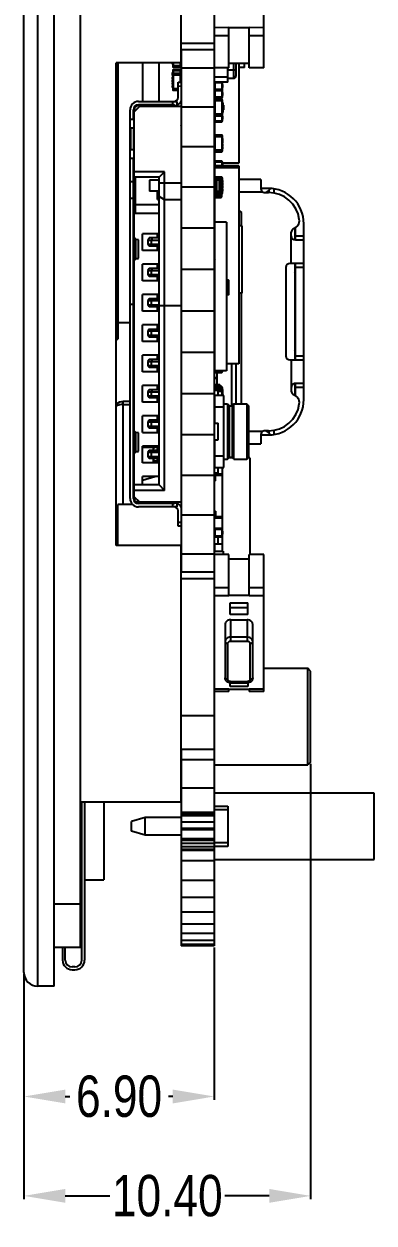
# Model space of a CAD drawing. Header units: millimetres. Extents: x -49 to 153, y -182 to -55.
# Drawn here: x 51.6 to 64.3, y -159.64 to -116.16 of the extents above; entities that cross this region are included whole.
import ezdxf

# ---------------------------------------------------------------- set-up
doc = ezdxf.new("R2010")
doc.units = ezdxf.units.MM
doc.header["$LTSCALE"] = 1.21
doc.header["$MEASUREMENT"] = 0
doc.header["$PDMODE"] = 3
doc.header["$PDSIZE"] = 0.3125
doc.layers.get('0').update_dxf_attribs({"linetype": 'CONTINUOUS'})
doc.layers.get('DEFPOINTS').update_dxf_attribs({"linetype": 'CONTINUOUS'})
doc.layers.add('Dim', color=3, linetype='CONTINUOUS', lineweight=25)
doc.styles.get("Standard").update_dxf_attribs({"font": 'txt', "width": 0.8})
doc.dimstyles.get("Standard").update_dxf_attribs({"dimtxt": 0.15625, "dimasz": 0.1875, "dimexe": 0.125, "dimexo": 0.0625, "dimgap": 0.09, "dimtad": 0, "dimtih": 1, "dimtoh": 1, "dimzin": 4, "dimdsep": 46, "dimtxsty": 'Standard', "dimblk": '_FILLED', "dimblk1": '_FILLED', "dimblk2": '_FILLED', "dimcen": 0.09, "dimazin": 1, "dimtp": 0.01, "dimtm": 0.01, "dimtfac": 1, "dimtofl": 0, "dimtmove": 0, "dimatfit": 3, "dimldrblk": '_FILLED', "dimfxl": 1, "dimtolj": 1, "dimtzin": 4, "dimarcsym": 0})

# ---------------------------------------------------------------- blocks, each defined once
blk = doc.blocks.new('_FILLED')
at = {"color": 0, "linetype": 'ByBlock'}
blk.add_solid([(0, 0), (-1, 0.167), (-1, -0.167)], dxfattribs=at)
blk = doc.blocks.new('*D67')
at = {"layer": 'DEFPOINTS', "color": 0}
for p in [(58.495, -149.586), (51.595, -150.554), (51.595, -155.051)]:
    blk.add_point(p, dxfattribs=at)
at = {"layer": 'Dim', "color": 0, "lineweight": -2}
for p, q in [((58.495, -149.649), (58.495, -155.176)), ((51.595, -150.617), (51.595, -155.176)), ((53.095, -155.051), (53.255, -155.051)), ((56.995, -155.051), (56.835, -155.051))]:
    blk.add_line(p, q, dxfattribs=at)
at = {"layer": 'Dim', "color": 0, "lineweight": -2, "xscale": 1.5, "yscale": 1.5, "zscale": 1.5, "rotation": 180}
blk.add_blockref('_FILLED', (51.595, -155.051), dxfattribs=at)
at = {"layer": 'Dim', "color": 0, "lineweight": -2, "xscale": 1.5, "yscale": 1.5, "zscale": 1.5}
blk.add_blockref('_FILLED', (58.495, -155.051), dxfattribs=at)
at = {"layer": 'Dim', "color": 0, "insert": (55.045, -155.051), "char_height": 1.5, "attachment_point": 5, "line_spacing_factor": 1.5}
blk.add_mtext('\\A1;6.90', dxfattribs=at)
blk = doc.blocks.new('*D68')
at = {"layer": 'DEFPOINTS', "color": 0}
for p in [(61.995, -142.924), (51.595, -150.554), (61.995, -158.654)]:
    blk.add_point(p, dxfattribs=at)
at = {"layer": 'Dim', "color": 0, "lineweight": -2}
for p, q in [((61.995, -142.987), (61.995, -158.779)), ((51.595, -150.617), (51.595, -158.779)), ((53.095, -158.654), (54.705, -158.654)), ((60.495, -158.654), (58.885, -158.654))]:
    blk.add_line(p, q, dxfattribs=at)
at = {"layer": 'Dim', "color": 0, "lineweight": -2, "xscale": 1.5, "yscale": 1.5, "zscale": 1.5, "rotation": 180}
blk.add_blockref('_FILLED', (51.595, -158.654), dxfattribs=at)
at = {"layer": 'Dim', "color": 0, "lineweight": -2, "xscale": 1.5, "yscale": 1.5, "zscale": 1.5}
blk.add_blockref('_FILLED', (61.995, -158.654), dxfattribs=at)
at = {"layer": 'Dim', "color": 0, "insert": (56.795, -158.654), "char_height": 1.5, "attachment_point": 5, "line_spacing_factor": 1.5}
blk.add_mtext('\\A1;10.40', dxfattribs=at)

msp = doc.modelspace()

# ---------------------------------------------------------------- linework, layer by layer
at = {"color": 7, "linetype": 'Continuous'}
for p, q in [((52.095, -151.054), (52.095, -102.094)), ((52.695, -151.054), (52.695, -102.094)), ((51.595, -150.554), (51.595, -102.594)), ((53.645, -149.654), (53.645, -103.304)), ((57.295, -117.574), (57.295, -103.778)), ((58.495, -103.562), (58.495, -149.586)), ((58.495, -116.872), (57.297, -116.872)), ((58.495, -117.107), (57.297, -117.107)), ((58.495, -117.769), (57.297, -117.769)), ((58.495, -119.179), (57.297, -119.179)), ((58.495, -120.62), (57.297, -120.62)), ((58.495, -122.086), (57.297, -122.086)), ((58.495, -123.572), (57.297, -123.572)), ((58.495, -125.071), (57.297, -125.071)), ((58.495, -126.576), (57.297, -126.576)), ((58.495, -128.081), (57.297, -128.081)), ((58.495, -129.579), (57.297, -129.579)), ((58.495, -131.065), (57.297, -131.065)), ((58.495, -132.532), (57.297, -132.532)), ((58.495, -133.973), (57.297, -133.973)), ((57.295, -144.374), (57.295, -135.074)), ((58.495, -135.382), (57.297, -135.382)), ((58.495, -136.044), (57.297, -136.044)), ((58.495, -136.279), (57.297, -136.279)), ((60.295, -139.524), (61.895, -139.524)), ((61.995, -139.624), (61.895, -139.524)), ((61.895, -143.024), (61.895, -139.524)), ((61.995, -142.924), (61.995, -139.624)), ((58.495, -141.253), (57.297, -141.253)), ((58.495, -142.464), (57.297, -142.464)), ((57.297, -142.464), (57.297, -149.586)), ((58.495, -142.847), (57.297, -142.847)), ((58.495, -143.024), (61.895, -143.024)), ((61.995, -142.924), (61.895, -143.024)), ((58.495, -143.877), (57.297, -143.877)), ((57.295, -144.374), (53.645, -144.374)), ((53.695, -150.104), (53.695, -144.374)), ((53.795, -144.374), (53.795, -150.104)), ((54.495, -144.374), (54.495, -147.197)), ((58.495, -144.751), (57.297, -144.751)), ((58.495, -144.525), (58.995, -144.525)), ((58.995, -144.661), (58.495, -144.661)), ((58.995, -144.525), (58.995, -145.985)), ((55.995, -144.935), (55.495, -145.085)), ((55.495, -145.425), (55.495, -145.085)), ((57.297, -144.935), (55.995, -144.935)), ((55.995, -145.575), (55.995, -144.935)), ((58.495, -144.796), (57.297, -144.796)), ((58.495, -144.82), (57.297, -144.82)), ((58.495, -144.875), (57.297, -144.875)), ((58.495, -145.11), (57.297, -145.11)), ((55.995, -145.575), (55.495, -145.425)), ((57.297, -145.575), (55.995, -145.575)), ((58.495, -145.329), (57.297, -145.329)), ((58.495, -145.388), (57.297, -145.388)), ((58.495, -145.711), (57.297, -145.711)), ((58.495, -145.765), (57.297, -145.765)), ((58.495, -145.882), (57.297, -145.882)), ((58.495, -145.999), (57.297, -145.999)), ((58.995, -145.849), (58.495, -145.849)), ((58.995, -145.985), (58.495, -145.985)), ((58.495, -146.098), (57.297, -146.098)), ((58.495, -146.137), (57.297, -146.137)), ((58.495, -146.504), (57.297, -146.504)), ((53.795, -147.197), (54.495, -147.197)), ((58.495, -147.214), (57.297, -147.214)), ((53.645, -148.082), (52.695, -148.082)), ((58.495, -147.835), (57.297, -147.835)), ((58.495, -148.366), (57.297, -148.366)), ((58.495, -148.803), (57.297, -148.803)), ((58.495, -149.144), (57.297, -149.144)), ((58.495, -149.39), (57.297, -149.39)), ((58.495, -149.537), (57.297, -149.537)), ((53.645, -149.654), (52.695, -149.654)), ((52.995, -149.654), (52.995, -150.104)), ((53.095, -150.104), (53.095, -149.654)), ((58.495, -149.586), (57.297, -149.586)), ((53.445, -150.354), (53.345, -150.354)), ((53.345, -150.454), (53.445, -150.454)), ((52.695, -151.054), (52.095, -151.054))]:
    msp.add_line(p, q, dxfattribs=at)
at = {"color": 6, "linetype": 'Continuous'}
for p, q in [((60.295, -117.754), (60.295, -112.773)), ((59.023, -116.297), (58.495, -116.302)), ((59.023, -117.754), (59.023, -116.296)), ((59.023, -116.296), (59.767, -116.296)), ((59.767, -117.754), (59.767, -116.296)), ((60.295, -116.302), (59.767, -116.297)), ((58.495, -116.58), (59.023, -116.58)), ((59.767, -116.58), (60.295, -116.58)), ((57.297, -117.107), (57.297, -119.144)), ((54.945, -135.074), (54.945, -117.574)), ((57.295, -117.574), (54.945, -117.574)), ((54.995, -117.574), (54.995, -127.597)), ((55.893, -117.574), (55.893, -118.974)), ((56.495, -118.974), (56.495, -117.574)), ((56.989, -117.627), (56.989, -117.574)), ((56.989, -117.608), (56.992, -117.608)), ((56.992, -117.616), (56.989, -117.616)), ((56.989, -117.627), (56.992, -117.627)), ((56.992, -117.574), (56.992, -117.702)), ((56.992, -117.671), (57.297, -117.671)), ((57.266, -117.702), (56.992, -117.702)), ((57.023, -117.732), (57.023, -117.574)), ((57.023, -117.732), (57.266, -117.732)), ((57.266, -117.574), (57.266, -117.732)), ((59.023, -117.754), (58.495, -117.754)), ((58.995, -118.276), (58.995, -117.754)), ((59.023, -117.582), (59.767, -117.582)), ((59.195, -117.582), (59.195, -118.135)), ((59.295, -118.035), (59.295, -117.582)), ((59.395, -117.582), (59.395, -121.206)), ((59.595, -117.738), (59.395, -117.738)), ((59.595, -117.738), (59.595, -117.582)), ((60.295, -117.754), (59.767, -117.754)), ((56.989, -118.036), (56.989, -117.929)), ((56.989, -117.929), (56.992, -117.929)), ((56.989, -117.974), (56.992, -117.974)), ((56.992, -117.991), (56.989, -117.991)), ((56.992, -118.036), (56.989, -118.036)), ((56.989, -118.157), (56.989, -118.083)), ((56.992, -118.083), (56.989, -118.083)), ((56.992, -118.083), (56.989, -118.083)), ((56.992, -118.12), (56.989, -118.12)), ((56.989, -118.157), (56.992, -118.157)), ((56.989, -118.258), (56.989, -118.181)), ((56.992, -118.181), (56.989, -118.181)), ((56.992, -118.181), (56.989, -118.181)), ((56.989, -118.184), (56.992, -118.184)), ((56.989, -118.221), (56.992, -118.221)), ((56.992, -117.857), (56.992, -118.539)), ((56.992, -117.857), (57.297, -117.857)), ((56.992, -117.99), (57.297, -117.99)), ((57.297, -118.02), (56.992, -118.02)), ((57.023, -118.569), (57.023, -117.827)), ((57.266, -117.827), (57.023, -117.827)), ((57.266, -117.96), (57.023, -117.96)), ((57.266, -117.827), (57.266, -118.276)), ((58.495, -118.076), (58.995, -118.076)), ((59.295, -117.835), (58.995, -117.835)), ((58.995, -118.135), (59.195, -118.135)), ((56.989, -118.258), (56.992, -118.258)), ((56.989, -118.362), (56.989, -118.288)), ((56.992, -118.288), (56.989, -118.288)), ((56.992, -118.288), (56.989, -118.288)), ((56.992, -118.325), (56.989, -118.325)), ((56.989, -118.362), (56.992, -118.362)), ((56.989, -118.464), (56.989, -118.39)), ((56.989, -118.39), (56.992, -118.39)), ((56.989, -118.39), (56.992, -118.39)), ((56.989, -118.399), (56.992, -118.399)), ((56.989, -118.436), (56.992, -118.436)), ((56.992, -118.453), (56.989, -118.453)), ((56.989, -118.464), (56.992, -118.464)), ((56.992, -118.508), (57.191, -118.508)), ((57.191, -118.539), (56.992, -118.539)), ((57.023, -118.569), (57.19, -118.569)), ((57.186, -118.827), (57.195, -118.274)), ((57.297, -118.426), (57.193, -118.424)), ((57.195, -118.274), (57.297, -118.276)), ((58.995, -118.276), (58.495, -118.276)), ((58.8, -118.536), (58.495, -118.536)), ((58.526, -118.851), (58.526, -118.276)), ((58.526, -118.292), (58.8, -118.292)), ((58.526, -118.566), (58.77, -118.566)), ((58.526, -118.576), (58.8, -118.576)), ((58.77, -118.276), (58.77, -118.851)), ((58.8, -118.536), (58.8, -118.292)), ((58.8, -118.357), (58.803, -118.357)), ((58.8, -118.357), (58.803, -118.357)), ((58.8, -118.402), (58.803, -118.402)), ((58.803, -118.42), (58.8, -118.42)), ((58.803, -118.464), (58.8, -118.464)), ((58.8, -118.82), (58.8, -118.576)), ((58.803, -118.648), (58.8, -118.648)), ((58.803, -118.649), (58.8, -118.649)), ((58.803, -118.658), (58.8, -118.658)), ((58.8, -118.667), (58.803, -118.667)), ((58.803, -118.357), (58.803, -118.464)), ((58.803, -118.648), (58.803, -118.755)), ((55.745, -118.974), (57.145, -118.974)), ((55.745, -119.124), (55.745, -119.094)), ((56.995, -119.094), (55.745, -119.094)), ((56.995, -119.094), (56.995, -118.974)), ((57.095, -118.974), (57.095, -118.962)), ((57.145, -118.974), (57.145, -119.124)), ((58.8, -118.82), (58.495, -118.82)), ((58.8, -118.949), (58.495, -118.949)), ((58.495, -118.949), (58.499, -118.949)), ((58.515, -118.89), (58.515, -118.849)), ((58.526, -118.851), (58.77, -118.851)), ((58.526, -119.714), (58.526, -118.888)), ((58.77, -118.888), (58.526, -118.888)), ((58.77, -118.888), (58.526, -118.888)), ((58.526, -118.919), (58.8, -118.919)), ((58.77, -118.888), (58.77, -119.714)), ((58.803, -118.755), (58.8, -118.755)), ((58.8, -119.683), (58.8, -118.919)), ((58.803, -119.012), (58.8, -119.012)), ((58.803, -119.012), (58.8, -119.012)), ((58.803, -119.049), (58.8, -119.049)), ((58.8, -119.086), (58.803, -119.086)), ((58.803, -119.11), (58.8, -119.11)), ((58.803, -119.11), (58.8, -119.11)), ((58.803, -119.012), (58.803, -119.086)), ((58.803, -119.028), (58.82, -119.028)), ((58.803, -119.028), (58.82, -119.028)), ((58.803, -119.11), (58.803, -119.187)), ((58.82, -119.358), (58.82, -119.028)), ((58.82, -119.109), (58.83, -119.109)), ((58.83, -119.109), (58.83, -119.277)), ((55.445, -133.374), (55.445, -119.274)), ((55.565, -119.624), (55.565, -119.274)), ((55.565, -119.274), (55.595, -119.274)), ((55.595, -119.344), (55.795, -119.144)), ((55.595, -133.374), (55.595, -119.274)), ((55.745, -119.124), (57.145, -119.124)), ((55.795, -119.144), (57.295, -119.144)), ((55.893, -119.124), (55.893, -119.144)), ((56.295, -119.144), (56.354, -119.124)), ((56.295, -119.144), (56.295, -119.124)), ((56.895, -119.124), (56.895, -119.144)), ((57.295, -119.144), (57.295, -120.62)), ((57.297, -119.179), (57.297, -136.044)), ((58.8, -119.437), (58.495, -119.437)), ((58.8, -119.467), (58.495, -119.467)), ((58.526, -119.498), (58.77, -119.498)), ((58.803, -119.187), (58.8, -119.187)), ((58.803, -119.217), (58.8, -119.217)), ((58.803, -119.217), (58.8, -119.217)), ((58.803, -119.254), (58.8, -119.254)), ((58.8, -119.291), (58.803, -119.291)), ((58.803, -119.319), (58.8, -119.319)), ((58.803, -119.319), (58.8, -119.319)), ((58.8, -119.33), (58.803, -119.33)), ((58.803, -119.382), (58.8, -119.382)), ((58.803, -119.393), (58.8, -119.393)), ((58.803, -119.511), (58.8, -119.511)), ((58.803, -119.513), (58.8, -119.513)), ((58.803, -119.521), (58.8, -119.521)), ((58.8, -119.53), (58.803, -119.53)), ((58.803, -119.217), (58.803, -119.291)), ((58.803, -119.319), (58.803, -119.393)), ((58.803, -119.358), (58.82, -119.358)), ((58.803, -119.511), (58.803, -119.618)), ((58.82, -119.188), (58.83, -119.188)), ((58.82, -119.267), (58.83, -119.267)), ((58.82, -119.273), (58.83, -119.273)), ((58.82, -119.277), (58.83, -119.277)), ((55.565, -119.624), (55.445, -119.624)), ((55.475, -120.724), (55.475, -119.924)), ((55.475, -119.924), (55.565, -119.924)), ((55.565, -119.924), (55.565, -120.724)), ((58.8, -119.683), (58.495, -119.683)), ((58.515, -120.192), (58.515, -119.712)), ((58.526, -119.714), (58.77, -119.714)), ((58.803, -119.618), (58.8, -119.618)), ((58.515, -119.997), (58.495, -119.997)), ((58.495, -120.211), (58.497, -120.211)), ((58.8, -120.251), (58.495, -120.251)), ((58.495, -120.251), (58.499, -120.251)), ((58.526, -120.8), (58.526, -120.19)), ((58.77, -120.19), (58.526, -120.19)), ((58.526, -120.221), (58.8, -120.221)), ((58.77, -120.19), (58.77, -120.8)), ((58.8, -120.77), (58.8, -120.221)), ((58.803, -120.314), (58.8, -120.314)), ((58.803, -120.351), (58.8, -120.351)), ((58.8, -120.388), (58.803, -120.388)), ((58.8, -120.393), (58.803, -120.393)), ((58.803, -120.412), (58.8, -120.412)), ((58.803, -120.314), (58.803, -120.489)), ((55.565, -120.724), (55.475, -120.724)), ((58.8, -120.739), (58.495, -120.739)), ((58.8, -120.77), (58.495, -120.77)), ((58.515, -121.138), (58.515, -120.798)), ((58.526, -120.8), (58.77, -120.8)), ((58.803, -120.489), (58.8, -120.489)), ((58.803, -120.519), (58.8, -120.519)), ((58.803, -120.556), (58.8, -120.556)), ((58.8, -120.593), (58.803, -120.593)), ((58.803, -120.621), (58.8, -120.621)), ((58.8, -120.632), (58.803, -120.632)), ((58.803, -120.684), (58.8, -120.684)), ((58.803, -120.695), (58.8, -120.695)), ((58.803, -120.519), (58.803, -120.593)), ((58.803, -120.621), (58.803, -120.695)), ((55.445, -121.024), (55.565, -121.024)), ((55.565, -133.374), (55.565, -121.024)), ((58.515, -120.965), (58.495, -120.965)), ((58.526, -121.304), (58.526, -121.136)), ((58.77, -121.136), (58.526, -121.136)), ((58.526, -121.166), (58.8, -121.166)), ((58.77, -121.136), (58.77, -121.304)), ((58.8, -121.304), (58.8, -121.166)), ((59.395, -121.206), (58.8, -121.206)), ((58.803, -121.238), (58.8, -121.238)), ((58.803, -121.239), (58.8, -121.239)), ((58.803, -121.248), (58.8, -121.248)), ((58.8, -121.257), (58.803, -121.257)), ((58.803, -121.238), (58.803, -121.304)), ((56.695, -121.524), (55.595, -121.524)), ((56.495, -121.724), (55.595, -121.724)), ((55.645, -123.024), (55.645, -121.724)), ((56.695, -121.524), (56.495, -121.724)), ((56.495, -132.874), (56.495, -121.724)), ((56.695, -133.074), (56.695, -121.524)), ((58.515, -121.41), (58.495, -121.41)), ((58.515, -121.72), (58.515, -121.304)), ((59.395, -121.304), (58.515, -121.304)), ((59.395, -121.38), (58.515, -121.38)), ((58.526, -121.727), (58.526, -121.718)), ((58.77, -121.718), (58.526, -121.718)), ((58.77, -121.718), (58.526, -121.718)), ((58.545, -122.323), (58.545, -121.723)), ((58.725, -121.723), (58.545, -121.723)), ((58.725, -122.323), (58.725, -121.723)), ((58.77, -121.718), (58.77, -121.75)), ((59.395, -121.304), (59.395, -128.484)), ((55.445, -121.874), (55.595, -121.874)), ((56.145, -121.824), (56.145, -122.224)), ((56.495, -121.824), (56.145, -121.824)), ((56.495, -121.924), (57.295, -121.924)), ((58.495, -121.773), (58.775, -121.773)), ((58.775, -121.823), (58.495, -121.823)), ((58.526, -122.223), (58.526, -121.823)), ((58.595, -122.223), (58.595, -121.823)), ((58.675, -121.823), (58.675, -122.223)), ((58.769, -121.749), (58.8, -121.749)), ((58.77, -121.823), (58.77, -122.223)), ((58.775, -121.823), (58.775, -121.773)), ((58.8, -121.779), (58.775, -121.779)), ((58.8, -122.297), (58.8, -121.749)), ((58.803, -121.842), (58.8, -121.842)), ((58.803, -121.842), (58.8, -121.842)), ((58.803, -121.879), (58.8, -121.879)), ((58.8, -121.916), (58.803, -121.916)), ((58.803, -121.94), (58.8, -121.94)), ((58.803, -121.94), (58.8, -121.94)), ((58.803, -122.017), (58.8, -122.017)), ((58.803, -122.047), (58.8, -122.047)), ((58.803, -122.047), (58.8, -122.047)), ((58.803, -122.084), (58.8, -122.084)), ((58.8, -122.121), (58.803, -122.121)), ((58.803, -122.149), (58.8, -122.149)), ((58.803, -122.149), (58.8, -122.149)), ((58.8, -122.16), (58.803, -122.16)), ((58.803, -121.842), (58.803, -121.916)), ((58.803, -121.94), (58.803, -122.017)), ((58.803, -122.047), (58.803, -122.121)), ((58.803, -122.149), (58.803, -122.223)), ((60.185, -121.805), (59.395, -121.805)), ((60.185, -121.805), (60.185, -122.125)), ((60.465, -122.125), (60.185, -122.125)), ((60.665, -122.14), (60.665, -122.293)), ((55.565, -122.487), (55.445, -122.487)), ((55.595, -122.478), (55.565, -122.487)), ((56.495, -122.224), (56.145, -122.224)), ((56.445, -122.524), (56.445, -122.224)), ((56.445, -122.524), (56.495, -122.524)), ((56.695, -122.537), (56.495, -122.415)), ((57.295, -122.537), (56.695, -122.537)), ((58.495, -122.223), (58.775, -122.223)), ((58.775, -122.273), (58.495, -122.273)), ((58.502, -122.297), (58.495, -122.297)), ((58.775, -122.408), (58.495, -122.408)), ((58.515, -123.415), (58.515, -122.448)), ((58.526, -122.328), (58.526, -122.319)), ((58.526, -122.328), (58.77, -122.328)), ((58.545, -122.323), (58.725, -122.323)), ((58.545, -122.458), (58.545, -122.328)), ((58.545, -122.458), (58.725, -122.458)), ((58.725, -122.328), (58.725, -122.458)), ((58.8, -122.297), (58.769, -122.297)), ((58.77, -122.296), (58.77, -122.328)), ((58.775, -122.273), (58.775, -122.223)), ((58.8, -122.267), (58.775, -122.267)), ((58.775, -122.408), (58.775, -122.327)), ((58.803, -122.212), (58.8, -122.212)), ((58.803, -122.223), (58.8, -122.223)), ((59.395, -122.255), (60.26, -122.255)), ((60.335, -122.275), (60.465, -122.275)), ((60.492, -122.277), (60.492, -122.175)), ((56.495, -122.724), (55.595, -122.724)), ((55.645, -122.824), (55.595, -122.824)), ((55.595, -123.024), (56.495, -123.024)), ((58.515, -122.804), (58.495, -122.804)), ((58.515, -122.835), (58.495, -122.835)), ((58.515, -122.901), (58.495, -122.901)), ((58.511, -123.014), (58.511, -123.417)), ((58.511, -123.014), (58.515, -123.014)), ((59.395, -122.93), (59.485, -123.005)), ((59.485, -123.484), (59.485, -123.005)), ((58.495, -123.145), (58.511, -123.145)), ((58.495, -123.395), (58.511, -123.395)), ((58.495, -123.41), (58.511, -123.41)), ((58.52, -128.739), (58.52, -123.353)), ((58.945, -123.353), (58.52, -123.353)), ((58.945, -123.353), (58.945, -128.739)), ((61.745, -123.986), (61.745, -123.405)), ((55.895, -124.374), (55.895, -123.774)), ((56.495, -123.774), (55.895, -123.774)), ((56.445, -123.924), (56.445, -123.774)), ((58.52, -123.687), (58.495, -123.687)), ((58.511, -123.713), (58.511, -123.774)), ((58.515, -123.774), (58.511, -123.774)), ((58.515, -124.21), (58.515, -123.716)), ((59.495, -123.484), (59.395, -123.484)), ((59.495, -123.484), (59.495, -125.921)), ((61.295, -124.845), (61.295, -123.716)), ((61.425, -123.6), (61.425, -123.992)), ((61.445, -123.995), (61.445, -123.548)), ((61.445, -123.845), (61.745, -123.845)), ((55.6, -123.924), (55.595, -123.924)), ((55.6, -123.924), (55.636, -123.978)), ((55.636, -123.978), (55.636, -124.67)), ((55.658, -124.668), (55.658, -123.981)), ((55.745, -124.657), (55.745, -123.992)), ((56.135, -123.924), (56.095, -124.004)), ((56.095, -124.004), (56.095, -124.144)), ((56.095, -124.004), (56.495, -124.004)), ((56.135, -124.224), (56.095, -124.144)), ((56.095, -124.144), (56.495, -124.144)), ((56.495, -123.924), (56.135, -123.924)), ((56.495, -124.224), (56.135, -124.224)), ((56.242, -123.924), (56.211, -124.004)), ((56.211, -124.004), (56.211, -124.144)), ((56.211, -124.144), (56.242, -124.224)), ((56.445, -124.374), (56.445, -124.224)), ((58.496, -124.025), (58.495, -124.025)), ((58.496, -124.185), (58.495, -124.185)), ((58.496, -124.205), (58.495, -124.205)), ((58.495, -124.21), (58.52, -124.21)), ((61.445, -123.986), (61.441, -123.994)), ((61.445, -123.995), (61.742, -123.995)), ((61.745, -123.986), (61.742, -123.995)), ((61.745, -124.845), (61.745, -123.995)), ((55.6, -124.724), (55.595, -124.724)), ((55.636, -124.67), (55.6, -124.724)), ((56.495, -124.374), (55.895, -124.374)), ((58.495, -124.54), (58.52, -124.54)), ((58.52, -124.658), (58.495, -124.658)), ((58.495, -124.745), (58.496, -124.745)), ((58.515, -125.463), (58.515, -124.698)), ((55.895, -125.474), (55.895, -124.874)), ((56.495, -124.874), (55.895, -124.874)), ((56.135, -125.024), (56.095, -125.104)), ((56.095, -125.104), (56.095, -125.244)), ((56.095, -125.104), (56.495, -125.104)), ((56.495, -125.024), (56.135, -125.024)), ((56.242, -125.024), (56.211, -125.104)), ((56.211, -125.104), (56.211, -125.244)), ((56.445, -125.024), (56.445, -124.874)), ((58.496, -124.945), (58.495, -124.945)), ((61.095, -124.995), (61.095, -128.195)), ((61.742, -124.845), (61.245, -124.845)), ((61.425, -124.845), (61.425, -128.345)), ((61.445, -128.336), (61.445, -124.853)), ((61.745, -124.995), (61.445, -124.995)), ((61.742, -124.845), (61.745, -124.853)), ((61.745, -128.336), (61.745, -124.853)), ((56.495, -125.474), (55.895, -125.474)), ((56.135, -125.324), (56.095, -125.244)), ((56.095, -125.244), (56.495, -125.244)), ((56.495, -125.324), (56.135, -125.324)), ((56.211, -125.244), (56.242, -125.324)), ((56.445, -125.474), (56.445, -125.324)), ((58.496, -125.245), (58.495, -125.245)), ((58.495, -125.445), (58.496, -125.445)), ((58.495, -125.525), (58.496, -125.525)), ((58.511, -125.475), (58.511, -125.955)), ((58.511, -125.475), (58.52, -125.475)), ((59.011, -125.455), (58.945, -125.455)), ((58.945, -125.475), (59.031, -125.475)), ((59.011, -125.455), (59.011, -125.975)), ((59.031, -125.955), (59.031, -125.475)), ((55.895, -126.574), (55.895, -125.974)), ((56.495, -125.974), (55.895, -125.974)), ((56.445, -126.124), (56.445, -125.974)), ((58.495, -125.855), (58.496, -125.855)), ((58.511, -125.945), (58.495, -125.945)), ((58.511, -125.921), (58.496, -125.921)), ((58.52, -125.955), (58.511, -125.955)), ((58.515, -126.515), (58.515, -125.968)), ((59.031, -125.955), (58.945, -125.955)), ((58.945, -125.975), (59.011, -125.975)), ((59.495, -125.921), (59.395, -125.921)), ((59.485, -129.94), (59.485, -125.921)), ((55.445, -126.324), (55.595, -126.324)), ((56.135, -126.124), (56.095, -126.204)), ((56.095, -126.204), (56.095, -126.344)), ((56.495, -126.204), (56.095, -126.204)), ((56.135, -126.424), (56.095, -126.344)), ((56.095, -126.344), (56.495, -126.344)), ((56.495, -126.124), (56.135, -126.124)), ((56.495, -126.424), (56.135, -126.424)), ((56.242, -126.124), (56.211, -126.204)), ((56.211, -126.204), (56.211, -126.344)), ((56.211, -126.344), (56.242, -126.424)), ((56.445, -126.574), (56.445, -126.424)), ((56.495, -126.374), (57.295, -126.374)), ((58.515, -126.245), (58.495, -126.245)), ((58.495, -126.335), (58.515, -126.335)), ((56.495, -126.574), (55.895, -126.574)), ((58.52, -126.787), (58.495, -126.787)), ((58.515, -127.35), (58.515, -126.815)), ((55.445, -126.997), (54.995, -126.997)), ((55.895, -127.674), (55.895, -127.074)), ((56.495, -127.074), (55.895, -127.074)), ((56.135, -127.224), (56.095, -127.304)), ((56.095, -127.304), (56.095, -127.444)), ((56.495, -127.304), (56.095, -127.304)), ((56.135, -127.224), (56.495, -127.224)), ((56.242, -127.224), (56.211, -127.304)), ((56.211, -127.304), (56.211, -127.444)), ((56.445, -127.224), (56.445, -127.074)), ((56.448, -127.224), (56.495, -127.211)), ((58.515, -127.129), (58.495, -127.129)), ((54.945, -127.597), (54.995, -127.597)), ((56.495, -127.674), (55.895, -127.674)), ((56.135, -127.524), (56.095, -127.444)), ((56.095, -127.444), (56.495, -127.444)), ((56.495, -127.524), (56.135, -127.524)), ((56.211, -127.444), (56.242, -127.524)), ((56.445, -127.674), (56.445, -127.524)), ((56.448, -127.524), (56.495, -127.538)), ((58.52, -127.622), (58.495, -127.622)), ((58.495, -127.663), (58.515, -127.663)), ((58.515, -128.484), (58.515, -127.65)), ((55.895, -128.774), (55.895, -128.174)), ((56.495, -128.174), (55.895, -128.174)), ((56.445, -128.324), (56.445, -128.174)), ((58.495, -127.993), (58.515, -127.993)), ((58.515, -128.178), (58.495, -128.178)), ((58.495, -128.245), (58.515, -128.245)), ((61.445, -128.195), (61.745, -128.195)), ((56.135, -128.324), (56.095, -128.404)), ((56.095, -128.404), (56.095, -128.544)), ((56.095, -128.404), (56.495, -128.404)), ((56.095, -128.544), (56.495, -128.544)), ((56.135, -128.624), (56.095, -128.544)), ((56.495, -128.324), (56.135, -128.324)), ((56.495, -128.624), (56.135, -128.624)), ((56.242, -128.324), (56.211, -128.404)), ((56.211, -128.404), (56.211, -128.544)), ((56.211, -128.544), (56.242, -128.624)), ((56.445, -128.774), (56.445, -128.624)), ((58.515, -128.445), (58.495, -128.445)), ((58.52, -128.484), (58.515, -128.484)), ((59.395, -128.484), (58.945, -128.484)), ((59.125, -128.484), (59.125, -130.01)), ((59.295, -129.94), (59.295, -128.484)), ((61.245, -128.345), (61.742, -128.345)), ((61.295, -128.345), (61.295, -129.473)), ((61.745, -128.336), (61.742, -128.345)), ((61.745, -129.195), (61.745, -128.345)), ((56.495, -128.774), (55.895, -128.774)), ((58.8, -128.772), (58.495, -128.772)), ((58.495, -128.985), (58.605, -128.985)), ((58.495, -129.005), (58.605, -129.005)), ((58.945, -128.739), (58.52, -128.739)), ((58.526, -128.802), (58.526, -128.739)), ((58.526, -128.802), (58.77, -128.802)), ((58.535, -128.985), (58.535, -129.005)), ((58.605, -129.245), (58.605, -128.802)), ((58.77, -128.739), (58.77, -128.802)), ((58.8, -128.772), (58.8, -128.739)), ((55.895, -129.874), (55.895, -129.274)), ((56.495, -129.274), (55.895, -129.274)), ((56.135, -129.424), (56.095, -129.504)), ((56.095, -129.504), (56.095, -129.644)), ((56.095, -129.504), (56.495, -129.504)), ((56.495, -129.424), (56.135, -129.424)), ((56.242, -129.424), (56.211, -129.504)), ((56.211, -129.504), (56.211, -129.644)), ((56.445, -129.424), (56.445, -129.274)), ((56.495, -129.398), (56.445, -129.398)), ((56.448, -129.424), (56.495, -129.411)), ((58.705, -129.245), (58.495, -129.245)), ((58.495, -129.44), (58.645, -129.44)), ((58.77, -129.319), (58.526, -129.319)), ((58.526, -129.44), (58.526, -129.319)), ((58.526, -129.349), (58.8, -129.349)), ((58.77, -129.43), (58.526, -129.43)), ((58.535, -129.245), (58.535, -129.319)), ((58.645, -129.64), (58.645, -129.44)), ((58.645, -129.46), (58.8, -129.46)), ((58.8, -129.491), (58.645, -129.491)), ((58.705, -129.245), (58.755, -129.295)), ((58.755, -129.319), (58.755, -129.295)), ((58.77, -129.319), (58.77, -129.64)), ((58.8, -129.64), (58.8, -129.349)), ((58.8, -129.415), (58.803, -129.415)), ((58.8, -129.459), (58.803, -129.459)), ((58.803, -129.477), (58.8, -129.477)), ((58.803, -129.522), (58.8, -129.522)), ((58.803, -129.535), (58.8, -129.535)), ((58.8, -129.546), (58.803, -129.546)), ((58.803, -129.415), (58.803, -129.522)), ((58.803, -129.535), (58.803, -129.609)), ((61.425, -129.198), (61.425, -129.59)), ((61.444, -129.198), (61.445, -129.203)), ((61.742, -129.195), (61.445, -129.195)), ((61.445, -129.642), (61.445, -129.195)), ((61.745, -129.345), (61.445, -129.345)), ((61.742, -129.195), (61.745, -129.203)), ((61.745, -129.785), (61.745, -129.203)), ((55.445, -129.858), (55.197, -129.858)), ((55.197, -133.586), (55.197, -129.858)), ((55.197, -129.958), (55.445, -129.958)), ((56.495, -129.874), (55.895, -129.874)), ((56.095, -129.644), (56.495, -129.644)), ((56.135, -129.724), (56.095, -129.644)), ((56.495, -129.724), (56.135, -129.724)), ((56.211, -129.644), (56.242, -129.724)), ((56.445, -129.874), (56.445, -129.724)), ((56.445, -129.798), (56.495, -129.798)), ((56.495, -129.738), (56.448, -129.724)), ((58.495, -129.89), (58.515, -129.89)), ((58.495, -129.97), (58.515, -129.97)), ((58.515, -129.978), (58.495, -129.978)), ((58.845, -129.64), (58.515, -129.64)), ((58.515, -130.64), (58.515, -129.64)), ((58.803, -129.563), (58.8, -129.563)), ((58.803, -129.6), (58.8, -129.6)), ((58.803, -129.609), (58.8, -129.609)), ((58.803, -129.637), (58.8, -129.637)), ((58.803, -129.637), (58.803, -129.64)), ((58.845, -132.24), (58.845, -129.64)), ((58.845, -129.94), (58.985, -129.94)), ((58.985, -129.94), (59.055, -130.01)), ((58.985, -129.94), (58.985, -131.94)), ((59.215, -129.94), (59.145, -130.01)), ((59.215, -129.94), (59.675, -129.94)), ((59.215, -131.94), (59.215, -129.94)), ((59.675, -129.94), (59.745, -130.01)), ((59.675, -129.94), (59.675, -131.94)), ((56.495, -130.374), (55.895, -130.374)), ((55.895, -130.974), (55.895, -130.374)), ((56.445, -130.524), (56.445, -130.374)), ((58.515, -130.009), (58.495, -130.009)), ((58.495, -130.045), (58.515, -130.045)), ((58.515, -130.04), (58.845, -130.04)), ((59.055, -130.01), (59.145, -130.01)), ((59.055, -131.87), (59.055, -130.01)), ((59.145, -130.01), (59.145, -131.87)), ((59.745, -130.01), (59.745, -131.87)), ((56.135, -130.524), (56.095, -130.604)), ((56.495, -130.604), (56.095, -130.604)), ((56.095, -130.604), (56.095, -130.744)), ((56.095, -130.744), (56.495, -130.744)), ((56.135, -130.824), (56.095, -130.744)), ((56.495, -130.524), (56.135, -130.524)), ((56.495, -130.824), (56.135, -130.824)), ((56.242, -130.524), (56.211, -130.604)), ((56.211, -130.604), (56.211, -130.744)), ((56.211, -130.744), (56.242, -130.824)), ((56.445, -130.974), (56.445, -130.824)), ((58.495, -130.515), (58.515, -130.515)), ((58.495, -130.64), (58.645, -130.64)), ((58.645, -131.24), (58.645, -130.64)), ((55.6, -130.924), (55.595, -130.924)), ((55.6, -130.924), (55.636, -130.978)), ((55.636, -130.978), (55.636, -131.67)), ((55.658, -131.668), (55.658, -130.981)), ((55.745, -131.657), (55.745, -130.992)), ((55.895, -130.974), (56.495, -130.974)), ((56.445, -130.898), (56.495, -130.898)), ((58.495, -131.24), (58.645, -131.24)), ((58.515, -132.24), (58.515, -131.24)), ((60.26, -130.935), (59.745, -130.935)), ((60.185, -131.065), (60.465, -131.065)), ((60.185, -131.065), (60.185, -131.385)), ((60.465, -130.915), (60.335, -130.915)), ((60.492, -131.015), (60.492, -130.912)), ((60.665, -130.897), (60.665, -131.049)), ((55.6, -131.724), (55.595, -131.724)), ((55.636, -131.67), (55.6, -131.724)), ((56.495, -131.474), (55.895, -131.474)), ((55.895, -132.074), (55.895, -131.474)), ((56.295, -131.524), (55.895, -131.524)), ((56.135, -131.624), (56.095, -131.704)), ((56.495, -131.704), (56.095, -131.704)), ((56.095, -131.704), (56.095, -131.844)), ((56.495, -131.624), (56.135, -131.624)), ((56.242, -131.624), (56.211, -131.704)), ((56.211, -131.704), (56.211, -131.844)), ((56.297, -131.624), (56.297, -131.524)), ((56.297, -131.548), (56.307, -131.548)), ((56.307, -131.524), (56.307, -131.548)), ((56.434, -131.624), (56.434, -131.474)), ((58.495, -131.365), (58.515, -131.365)), ((59.745, -131.385), (60.185, -131.385)), ((56.495, -132.074), (55.895, -132.074)), ((56.095, -131.844), (56.495, -131.844)), ((56.135, -131.924), (56.095, -131.844)), ((56.495, -131.924), (56.135, -131.924)), ((56.211, -131.844), (56.242, -131.924)), ((56.297, -132.074), (56.297, -131.924)), ((56.307, -132.074), (56.307, -131.924)), ((56.307, -131.998), (56.434, -131.998)), ((56.434, -132.074), (56.434, -131.924)), ((58.515, -131.911), (58.495, -131.911)), ((58.495, -131.99), (58.515, -131.99)), ((58.845, -131.84), (58.515, -131.84)), ((58.845, -131.94), (58.985, -131.94)), ((58.985, -131.94), (59.055, -131.87)), ((59.172, -131.897), (59.029, -131.897)), ((59.055, -131.87), (59.145, -131.87)), ((59.215, -131.94), (59.145, -131.87)), ((59.215, -131.94), (59.675, -131.94)), ((59.675, -131.94), (59.745, -131.87)), ((59.795, -131.897), (59.719, -131.897)), ((59.795, -131.897), (59.795, -135.403)), ((55.895, -132.701), (56.344, -132.574)), ((56.495, -132.574), (55.895, -132.574)), ((55.895, -132.874), (55.895, -132.574)), ((58.495, -132.44), (58.645, -132.44)), ((58.495, -132.473), (58.795, -132.473)), ((58.495, -132.473), (58.795, -132.473)), ((58.515, -132.24), (58.845, -132.24)), ((58.545, -132.523), (58.795, -132.523)), ((58.545, -132.723), (58.545, -132.523)), ((58.645, -132.44), (58.645, -132.24)), ((58.795, -134.468), (58.795, -132.24)), ((56.495, -132.874), (55.595, -132.874)), ((56.495, -132.874), (56.695, -133.074)), ((58.545, -132.723), (58.495, -132.723)), ((55.595, -133.374), (55.565, -133.374)), ((56.695, -133.074), (55.595, -133.074)), ((55.795, -133.504), (55.595, -133.304)), ((55.723, -133.524), (55.723, -133.432)), ((55.538, -133.586), (54.997, -133.586)), ((54.997, -135.074), (54.997, -133.586)), ((55.745, -133.524), (57.145, -133.524)), ((55.745, -133.554), (55.745, -133.524)), ((56.995, -133.554), (55.745, -133.554)), ((57.145, -133.674), (55.745, -133.674)), ((57.295, -133.504), (55.795, -133.504)), ((55.845, -133.514), (55.848, -133.504)), ((55.845, -133.523), (55.845, -133.514)), ((56.245, -133.514), (56.242, -133.504)), ((56.245, -133.523), (56.245, -133.514)), ((56.354, -133.524), (56.295, -133.504)), ((56.295, -133.504), (56.295, -133.524)), ((56.895, -133.504), (56.895, -133.524)), ((56.995, -133.674), (56.995, -133.554)), ((57.095, -133.687), (57.095, -133.674)), ((57.145, -133.524), (57.145, -133.674)), ((57.195, -134.374), (57.186, -133.822)), ((58.545, -133.823), (58.495, -133.823)), ((58.545, -133.823), (58.545, -134.023)), ((57.193, -134.224), (57.297, -134.223)), ((58.495, -134.073), (58.795, -134.073)), ((58.545, -134.023), (58.795, -134.023)), ((57.297, -134.373), (57.195, -134.374)), ((58.8, -134.729), (58.495, -134.729)), ((58.77, -134.454), (58.526, -134.454)), ((58.77, -134.454), (58.526, -134.454)), ((58.526, -134.759), (58.526, -134.454)), ((58.526, -134.485), (58.8, -134.485)), ((58.526, -134.759), (58.77, -134.759)), ((58.645, -135.028), (58.645, -134.759)), ((58.77, -134.454), (58.77, -134.759)), ((58.795, -135.277), (58.795, -134.745)), ((58.8, -134.729), (58.8, -134.485)), ((58.8, -134.55), (58.803, -134.55)), ((58.803, -134.556), (58.8, -134.556)), ((58.803, -134.558), (58.8, -134.558)), ((58.803, -134.567), (58.8, -134.567)), ((58.8, -134.575), (58.803, -134.575)), ((58.803, -134.663), (58.8, -134.663)), ((58.803, -134.55), (58.803, -134.663)), ((57.295, -135.074), (54.945, -135.074)), ((58.795, -135.028), (58.495, -135.028)), ((58.495, -135.078), (58.515, -135.078)), ((58.515, -135.274), (58.515, -135.028)), ((58.495, -135.274), (58.795, -135.274)), ((58.495, -135.277), (58.82, -135.277)), ((59.023, -135.403), (58.495, -135.403)), ((58.82, -135.277), (58.82, -135.403)), ((58.82, -135.358), (58.83, -135.358)), ((58.83, -135.358), (58.83, -135.403)), ((59.023, -136.891), (59.023, -135.403)), ((59.767, -135.573), (59.023, -135.573)), ((60.295, -135.403), (59.767, -135.403)), ((59.767, -136.891), (59.767, -135.403)), ((60.295, -140.371), (60.295, -135.403)), ((59.023, -136.608), (58.495, -136.608)), ((58.495, -136.886), (59.023, -136.891)), ((59.767, -136.891), (59.023, -136.891)), ((60.295, -136.608), (59.767, -136.608)), ((59.767, -136.891), (60.295, -136.886)), ((59.07, -137.152), (59.72, -137.152)), ((59.07, -137.57), (59.07, -137.152)), ((59.07, -137.325), (59.72, -137.325)), ((59.72, -137.57), (59.72, -137.152)), ((59.72, -137.57), (59.07, -137.57)), ((59.095, -137.767), (59.695, -137.767)), ((59.095, -138.537), (59.095, -137.767)), ((59.695, -137.767), (59.695, -138.537)), ((58.895, -137.931), (58.895, -139.872)), ((59.895, -139.872), (59.895, -137.931)), ((58.995, -139.93), (58.995, -138.619)), ((59.695, -138.398), (59.095, -138.398)), ((59.095, -138.537), (59.695, -138.537)), ((59.795, -138.619), (59.795, -139.93)), ((59.023, -140.281), (58.495, -140.285)), ((59.023, -140.371), (58.495, -140.371)), ((59.023, -140.371), (59.023, -140.28)), ((59.023, -140.28), (59.767, -140.28)), ((59.07, -140.191), (59.07, -140.051)), ((59.72, -140.191), (59.07, -140.191)), ((59.695, -140.011), (59.095, -140.011)), ((59.095, -140.054), (59.095, -140.011)), ((59.095, -140.054), (59.695, -140.054)), ((59.695, -140.011), (59.695, -140.054)), ((59.72, -140.051), (59.72, -140.191)), ((59.767, -140.28), (59.767, -140.371)), ((60.295, -140.285), (59.767, -140.281)), ((60.295, -140.371), (59.767, -140.371)), ((64.295, -144.055), (58.495, -144.055)), ((64.295, -146.455), (64.295, -144.055)), ((58.495, -146.455), (64.295, -146.455))]:
    msp.add_line(p, q, dxfattribs=at)
for centre, radius, start, end in [((57.023, -117.702), 0.0305, 180, 270), ((57.023, -117.857), 0.0305, 90, 180), ((57.023, -117.99), 0.0305, 90, 180), ((59.195, -118.035), 0.1, 270, 0), ((57.023, -118.539), 0.0305, 180, 270), ((58.77, -118.536), 0.0305, 270, 360), ((58.77, -118.576), 0.0305, 0, 41.8389), ((58.77, -118.292), 0.0305, 360, 30.7288), ((55.745, -119.274), 0.3, 90, 180), ((55.745, -119.274), 0.18, 90, 180), ((57.036, -118.824), 0.15, 270, 359), ((57.036, -118.824), 0.3, 291.6215, 331.1362), ((58.77, -118.82), 0.0305, 270, 0), ((58.77, -118.919), 0.0305, 0, 90), ((58.77, -118.919), 0.0305, 0, 90), ((55.745, -119.274), 0.15, 90, 180), ((58.77, -119.467), 0.0305, 270, 360), ((57.083, -119.724), 0.25, 329.0949, 329.8788), ((58.77, -119.683), 0.0305, 270, 0), ((58.77, -120.221), 0.0305, 0, 90), ((58.77, -120.77), 0.0305, 270, 360), ((58.77, -121.166), 0.0305, 0, 90), ((58.545, -121.773), 0.05, 90, 180), ((58.725, -121.773), 0.05, 0, 90), ((58.77, -121.749), 0.0305, 0, 90), ((58.77, -121.749), 0.0305, 0, 90), ((60.335, -122.125), 0.15, 179.9999, 270), ((60.465, -123.405), 1.28, 0, 90), ((58.545, -122.273), 0.05, 180, 270), ((58.545, -122.408), 0.05, 180, 270), ((58.725, -122.273), 0.05, 270, 0), ((58.725, -122.408), 0.05, 270, 0), ((58.77, -122.297), 0.0305, 270, 360), ((60.465, -123.405), 1.13, 7.6158, 90), ((58.541, -123.014), 0.03, 148.1806, 180), ((58.541, -123.014), 0.03, 148.1729, 180), ((61.287, -123.295), 0.3, 290.463, 7.6158), ((58.541, -123.774), 0.03, 180, 211.8271), ((61.445, -123.716), 0.15, 110.463, 180), ((61.445, -123.845), 0.15, 180.0002, 270), ((61.358, -123.53), 0.0967, 313.6028, 333.7084), ((61.345, -123.954), 0.1, 336.9048, 0), ((58.545, -124.658), 0.05, 180, 240.0015), ((61.245, -124.995), 0.15, 90, 180), ((61.345, -125.235), 0.1, 0, 36.3612), ((58.531, -125.475), 0.02, 121.4305, 180), ((58.531, -125.475), 0.02, 121.4441, 180), ((59.011, -125.475), 0.02, 0, 90), ((59.011, -125.475), 0.02, 0, 90), ((58.531, -125.955), 0.02, 180, 238.5559), ((59.011, -125.955), 0.02, 270, 0), ((61.245, -128.195), 0.15, 180, 270), ((61.345, -127.954), 0.1, 323.6388, 0), ((58.77, -128.772), 0.0305, 270, 0), ((58.77, -129.349), 0.0305, 360, 90), ((58.77, -129.46), 0.0305, 0, 90), ((61.445, -129.345), 0.15, 90, 180.0002), ((61.445, -129.473), 0.15, 180, 249.537), ((61.345, -129.235), 0.1, 0, 23.1526), ((55.197, -130.257), 0.4, 90, 129.1575), ((55.197, -130.258), 0.4, 90, 129.1582), ((60.465, -129.785), 1.28, 270, 0), ((60.465, -129.785), 1.13, 270, 352.3842), ((61.287, -129.895), 0.3, 352.3842, 69.537), ((61.358, -129.66), 0.0967, 26.2916, 46.3972), ((60.335, -131.065), 0.15, 90, 180.0001), ((56.295, -131.374), 0.15, 270, 318.1897), ((55.745, -133.374), 0.3, 180, 270), ((55.745, -133.374), 0.18, 180, 270), ((55.745, -133.374), 0.15, 180, 270), ((57.036, -133.824), 0.15, 1, 90), ((57.036, -133.824), 0.3, 28.8692, 68.3761), ((58.77, -134.484), 0.0305, 360, 90), ((58.77, -134.485), 0.0305, 0, 90), ((58.77, -134.729), 0.0305, 270, 0)]:
    msp.add_arc(centre, radius, start, end, dxfattribs=at)
at = {"color": 7, "linetype": 'Continuous'}
for centre, radius, start, end in [((53.345, -150.104), 0.35, 180, 270), ((53.345, -150.104), 0.25, 180, 270), ((53.445, -150.104), 0.35, 270, 0), ((53.445, -150.104), 0.25, 270, 0), ((52.095, -150.554), 0.5, 180, 270)]:
    msp.add_arc(centre, radius, start, end, dxfattribs=at)
at = {"color": 6, "linetype": 'Continuous'}
for centre, major_axis, ratio, start_param, end_param in [((56.995, -119.244), (0.15, 0), 1, 0.927295, 1.570796), ((55.475, -119.774), (0, 0.15), 1, -3.342951, -3.141593), ((55.565, -119.774), (0, 0.15), 1, -0.201358, 0), ((55.565, -119.774), (0, 0.15), 1, -3.141593, -2.940235), ((55.475, -120.874), (0, 0.15), 1, 0, 0.201358), ((55.565, -120.874), (0, 0.15), 1, -0.201358, 0), ((55.565, -120.874), (0, 0.15), 1, -3.141593, -2.940235), ((60.665, -122.275), (0.2, 0), 0.999979, 2.306239, 2.617994), ((60.318, -122.075), (0.2, 0), 0.999979, 4.794501, 5.759587), ((55.786, -123.978), (0.15, 0), 0.035727, -3.117669, -2.595354), ((55.145, -123.992), (0.6, -0.001), 0.035727, 0.000031, 0.546239), ((55.786, -124.67), (0.15, 0), 0.035727, 2.595354, 3.117669), ((55.145, -124.657), (0.6, 0.001), 0.035727, -0.546239, -0.000031), ((55.786, -130.978), (0.15, 0), 0.035704, -3.117669, -2.595354), ((55.145, -130.992), (0.6, -0.001), 0.035704, 0.00003, 0.546239), ((60.318, -131.115), (0, 0.2), 0.999979, -1.047198, -0.082109), ((60.665, -130.915), (0, 0.2), 0.999979, -4.18879, -3.877035), ((55.786, -131.67), (0.15, 0), 0.035704, 2.595354, 3.117669), ((55.145, -131.657), (0.6, 0.001), 0.035704, -0.546239, -0.00003), ((56.995, -133.404), (0.15, 0), 1, -1.570796, -0.927295)]:
    msp.add_ellipse(centre, major_axis=major_axis, ratio=ratio, start_param=start_param, end_param=end_param, dxfattribs=at)
for points, knots in [([(61.436, -124.845), (61.438, -124.845), (61.444, -124.846), (61.445, -124.851), (61.445, -124.853)], [0, 0, 0, 0, 0.500412, 1, 1, 1, 1]), ([(61.445, -128.336), (61.445, -128.338), (61.444, -128.344), (61.438, -128.345), (61.436, -128.345)], [0, 0, 0, 0, 0.499561, 1, 1, 1, 1]), ([(55.197, -129.958), (55.173, -129.958), (55.085, -129.964), (54.998, -129.992), (54.943, -130.026)], [0, 0, 0, 0, 0.268204, 1, 1, 1, 1]), ([(59.095, -137.767), (59.069, -137.767), (59.019, -137.775), (58.962, -137.805), (58.928, -137.838), (58.91, -137.867), (58.898, -137.898), (58.895, -137.92), (58.895, -137.931)], [0, 0, 0, 0, 0.271688, 0.530815, 0.653929, 0.772404, 0.887233, 1, 1, 1, 1]), ([(59.895, -137.931), (59.895, -137.92), (59.893, -137.898), (59.881, -137.867), (59.862, -137.838), (59.828, -137.805), (59.772, -137.775), (59.721, -137.767), (59.695, -137.767)], [0, 0, 0, 0, 0.112767, 0.227596, 0.346071, 0.469185, 0.728312, 1, 1, 1, 1]), ([(59.095, -138.398), (59.069, -138.398), (59.019, -138.406), (58.962, -138.436), (58.928, -138.469), (58.91, -138.498), (58.898, -138.529), (58.895, -138.551), (58.895, -138.562)], [0, 0, 0, 0, 0.271667, 0.530775, 0.653893, 0.772378, 0.887224, 1, 1, 1, 1]), ([(58.895, -138.562), (58.895, -138.565), (58.897, -138.573), (58.903, -138.584), (58.912, -138.594), (58.93, -138.606), (58.958, -138.616), (58.982, -138.619), (58.995, -138.619)], [0, 0, 0, 0, 0.09044, 0.187445, 0.295403, 0.416275, 0.693058, 1, 1, 1, 1]), ([(58.995, -138.619), (58.995, -138.608), (59.001, -138.586), (59.024, -138.559), (59.057, -138.541), (59.082, -138.537), (59.095, -138.537)], [0, 0, 0, 0, 0.226689, 0.467654, 0.727517, 1, 1, 1, 1]), ([(59.895, -138.562), (59.895, -138.551), (59.893, -138.529), (59.881, -138.498), (59.862, -138.469), (59.828, -138.436), (59.772, -138.406), (59.721, -138.398), (59.695, -138.398)], [0, 0, 0, 0, 0.112764, 0.227577, 0.346039, 0.469144, 0.728282, 1, 1, 1, 1]), ([(59.695, -138.537), (59.708, -138.537), (59.734, -138.541), (59.767, -138.559), (59.79, -138.586), (59.795, -138.608), (59.795, -138.619)], [0, 0, 0, 0, 0.272483, 0.532346, 0.773311, 1, 1, 1, 1]), ([(59.795, -138.619), (59.808, -138.619), (59.833, -138.616), (59.861, -138.606), (59.878, -138.594), (59.888, -138.584), (59.894, -138.573), (59.895, -138.565), (59.895, -138.562)], [0, 0, 0, 0, 0.306862, 0.583614, 0.704509, 0.812501, 0.909547, 1, 1, 1, 1]), ([(59.095, -140.054), (59.07, -140.054), (59.019, -140.045), (58.964, -140.013), (58.929, -139.976), (58.91, -139.944), (58.898, -139.909), (58.895, -139.884), (58.895, -139.872)], [0, 0, 0, 0, 0.254331, 0.505145, 0.629648, 0.75345, 0.876823, 1, 1, 1, 1]), ([(58.995, -139.93), (58.982, -139.93), (58.958, -139.927), (58.93, -139.917), (58.912, -139.905), (58.903, -139.895), (58.897, -139.884), (58.895, -139.876), (58.895, -139.872)], [0, 0, 0, 0, 0.306862, 0.583614, 0.704509, 0.812501, 0.909547, 1, 1, 1, 1]), ([(59.095, -140.011), (59.082, -140.011), (59.057, -140.007), (59.024, -139.99), (59.001, -139.963), (58.995, -139.94), (58.995, -139.93)], [0, 0, 0, 0, 0.272483, 0.532346, 0.773311, 1, 1, 1, 1]), ([(59.895, -139.872), (59.895, -139.884), (59.893, -139.909), (59.88, -139.944), (59.861, -139.976), (59.827, -140.013), (59.771, -140.045), (59.721, -140.054), (59.695, -140.054)], [0, 0, 0, 0, 0.123172, 0.246544, 0.370351, 0.49486, 0.74568, 1, 1, 1, 1]), ([(59.795, -139.93), (59.795, -139.94), (59.79, -139.963), (59.767, -139.99), (59.734, -140.007), (59.708, -140.011), (59.695, -140.011)], [0, 0, 0, 0, 0.226689, 0.467654, 0.727517, 1, 1, 1, 1]), ([(59.895, -139.872), (59.895, -139.876), (59.894, -139.884), (59.888, -139.895), (59.878, -139.905), (59.861, -139.917), (59.833, -139.927), (59.808, -139.93), (59.795, -139.93)], [0, 0, 0, 0, 0.09044, 0.187445, 0.295403, 0.416275, 0.693058, 1, 1, 1, 1])]:
    msp.add_open_spline(points, degree=3, knots=knots, dxfattribs=at)

# ---------------------------------------------------------------- dimensions: what is measured, and where the dimension line sits
at = {"layer": 'Dim'}
for base, p1, p2, picture, middle in [((61.995, -158.654), (51.595, -150.554), (61.995, -142.924), '*D68', (56.795, -158.654)), ((51.595, -155.051), (58.495, -149.586), (51.595, -150.554), '*D67', (55.045, -155.051))]:
    dim = msp.add_linear_dim(base=base, p1=p1, p2=p2, dimstyle='Standard', override={"dimtxt": 1.5, "dimasz": 1.5, "dimtih": 0, "dimtoh": 0, "dimzin": 0, "dimcen": 0.198, "dimadec": 0, "dimazin": 0, "dimtp": 0, "dimtm": 0, "dimtdec": 4, "dimtzin": 0, "dimarcsym": 1}, dxfattribs=at)
    dim.commit()
    dim.dimension.update_dxf_attribs({"geometry": picture, "text_midpoint": middle})

doc.saveas('drawing.dxf')
